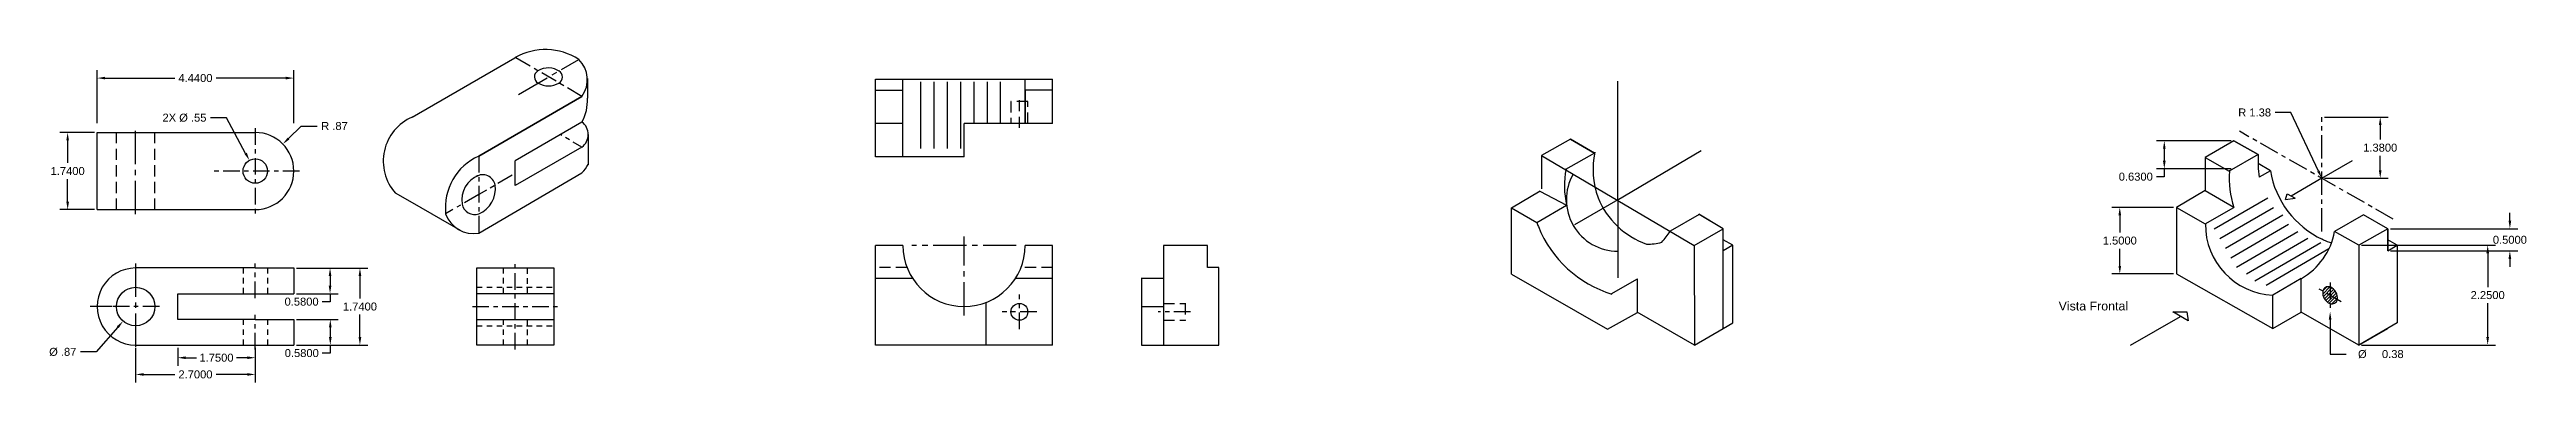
# Model space of a CAD drawing. Header units: inches. Extents: x -4 to 133, y 1 to 14.
# Drawn here: x -3.5 to 52.4, y 5.1 to 12.6 of the extents above; entities that cross this region are included whole.
import ezdxf
from ezdxf import colors
from ezdxf.entities.mleader import LeaderData, LeaderLine
from ezdxf.math import Vec2, Vec3

# ---------------------------------------------------------------- set-up
doc = ezdxf.new("R2010")
doc.units = ezdxf.units.IN
doc.header["$MEASUREMENT"] = 0
doc.linetypes.add('CENTER2', pattern=[1.125, 0.75, -0.125, 0.125, -0.125])
doc.linetypes.add('DASHED2', pattern=[0.375, 0.25, -0.125])
doc.styles.get("Standard").update_dxf_attribs({"font": 'arial.ttf'})
doc.dimstyles.get("Standard").update_dxf_attribs({"dimtxt": 0.18, "dimasz": 0.18, "dimexe": 0.18, "dimexo": 0.0625, "dimgap": 0.09, "dimtad": 0, "dimtih": 1, "dimtoh": 1, "dimdec": 4, "dimzin": 0, "dimdsep": 46, "dimtxsty": 'Standard', "dimcen": 0.09, "dimadec": 0, "dimazin": 0, "dimtfac": 1, "dimtdec": 4, "dimtofl": 0, "dimtmove": 0, "dimatfit": 3, "dimfxl": 1, "dimtolj": 1, "dimtzin": 0, "dimarcsym": 0})

# ---------------------------------------------------------------- blocks, each defined once
blk = doc.blocks.new('*D1')
at = {"color": 0, "lineweight": -2, "transparency": 16777216}
for p, q in [((44.412, 9.061), (43.017, 9.061)), ((43.197, 8.881), (43.197, 8.493)), ((43.197, 7.741), (43.197, 8.129)), ((44.412, 7.561), (43.017, 7.561))]:
    blk.add_line(p, q, dxfattribs=at)
at = {"color": 0, "transparency": 16777216}
for points in [[(43.167, 8.881), (43.227, 8.881), (43.197, 9.061)], [(43.167, 7.741), (43.227, 7.741), (43.197, 7.561)]]:
    blk.add_solid(points, dxfattribs=at)
at = {"layer": 'Defpoints', "color": 0, "transparency": 16777216}
for p in [(44.475, 9.061), (43.197, 7.561), (44.475, 7.561)]:
    blk.add_point(p, dxfattribs=at)
at = {"color": 0, "transparency": 16777216, "insert": (43.197, 8.311), "char_height": 0.18, "attachment_point": 5}
blk.add_mtext('\\A1;1.5000', dxfattribs=at)
blk = doc.blocks.new('*D2')
at = {"color": 0, "lineweight": -2, "transparency": 16777216}
for p, q in [((48.657, 8.207), (51.682, 8.207)), ((51.502, 8.027), (51.502, 7.263)), ((51.502, 6.136), (51.502, 6.9)), ((48.657, 5.956), (51.682, 5.956))]:
    blk.add_line(p, q, dxfattribs=at)
at = {"color": 0, "transparency": 16777216}
for points in [[(51.472, 8.027), (51.532, 8.027), (51.502, 8.207)], [(51.472, 6.136), (51.532, 6.136), (51.502, 5.956)]]:
    blk.add_solid(points, dxfattribs=at)
at = {"layer": 'Defpoints', "color": 0, "transparency": 16777216}
for p in [(48.594, 8.207), (48.594, 5.956), (51.502, 5.956)]:
    blk.add_point(p, dxfattribs=at)
at = {"color": 0, "transparency": 16777216, "insert": (51.502, 7.081), "char_height": 0.18, "attachment_point": 5}
blk.add_mtext('\\A1;2.2500', dxfattribs=at)
blk = doc.blocks.new('*D3')
at = {"color": 0, "lineweight": -2, "transparency": 16777216}
for p, q in [((47.82, 11.097), (49.256, 11.097)), ((49.076, 10.917), (49.076, 10.589)), ((49.076, 9.897), (49.076, 10.225)), ((47.82, 9.717), (49.256, 9.717))]:
    blk.add_line(p, q, dxfattribs=at)
at = {"color": 0, "transparency": 16777216}
for points in [[(49.046, 10.917), (49.106, 10.917), (49.076, 11.097)], [(49.046, 9.897), (49.106, 9.897), (49.076, 9.717)]]:
    blk.add_solid(points, dxfattribs=at)
at = {"layer": 'Defpoints', "color": 0, "transparency": 16777216}
for p in [(47.757, 11.097), (49.076, 11.097), (47.757, 9.717)]:
    blk.add_point(p, dxfattribs=at)
at = {"color": 0, "transparency": 16777216, "insert": (49.076, 10.407), "char_height": 0.18, "attachment_point": 5}
blk.add_mtext('\\A1;1.3800', dxfattribs=at)
blk = doc.blocks.new('*D4')
at = {"color": 0, "lineweight": -2, "transparency": 16777216}
for p, q in [((45.71, 10.563), (44.022, 10.563)), ((44.202, 10.383), (44.202, 10.113)), ((45.71, 9.933), (44.022, 9.933)), ((44.202, 9.753), (44.022, 9.753)), ((44.202, 9.933), (44.202, 9.753))]:
    blk.add_line(p, q, dxfattribs=at)
at = {"color": 0, "transparency": 16777216}
for points in [[(44.172, 10.383), (44.232, 10.383), (44.202, 10.563)], [(44.172, 10.113), (44.232, 10.113), (44.202, 9.933)]]:
    blk.add_solid(points, dxfattribs=at)
at = {"layer": 'Defpoints', "color": 0, "transparency": 16777216}
for p in [(45.772, 10.563), (44.202, 9.933), (45.772, 9.933)]:
    blk.add_point(p, dxfattribs=at)
at = {"color": 0, "transparency": 16777216, "insert": (43.558, 9.753), "char_height": 0.18, "attachment_point": 5}
blk.add_mtext('\\A1;0.6300', dxfattribs=at)
blk = doc.blocks.new('*D5')
at = {"color": 0, "lineweight": -2, "transparency": 16777216}
for p, q in [((49.308, 8.579), (52.183, 8.579)), ((52.003, 8.759), (52.003, 8.939)), ((49.308, 8.079), (52.183, 8.079)), ((52.003, 7.899), (52.003, 7.719))]:
    blk.add_line(p, q, dxfattribs=at)
at = {"color": 0, "transparency": 16777216}
for points in [[(51.973, 8.759), (52.033, 8.759), (52.003, 8.579)], [(51.973, 7.899), (52.033, 7.899), (52.003, 8.079)]]:
    blk.add_solid(points, dxfattribs=at)
at = {"layer": 'Defpoints', "color": 0, "transparency": 16777216}
for p in [(49.245, 8.579), (52.003, 8.579), (49.245, 8.079)]:
    blk.add_point(p, dxfattribs=at)
at = {"color": 0, "transparency": 16777216, "insert": (52.003, 8.329), "char_height": 0.18, "attachment_point": 5}
blk.add_mtext('\\A1;0.5000', dxfattribs=at)
blk = doc.blocks.new('*D6')
at = {"color": 0, "lineweight": -2, "transparency": 16777216}
for p, q in [((-0.644, 5.891), (-0.644, 5.489)), ((-0.464, 5.669), (-0.224, 5.669)), ((0.926, 5.669), (0.686, 5.669)), ((1.106, 5.891), (1.106, 5.489))]:
    blk.add_line(p, q, dxfattribs=at)
at = {"color": 0, "transparency": 16777216}
for points in [[(-0.464, 5.699), (-0.464, 5.639), (-0.644, 5.669)], [(0.926, 5.699), (0.926, 5.639), (1.106, 5.669)]]:
    blk.add_solid(points, dxfattribs=at)
at = {"layer": 'Defpoints', "color": 0, "transparency": 16777216}
for p in [(-0.644, 5.953), (-0.644, 5.669), (1.106, 5.953)]:
    blk.add_point(p, dxfattribs=at)
at = {"color": 0, "transparency": 16777216, "insert": (0.231, 5.669), "char_height": 0.18, "attachment_point": 5}
blk.add_mtext('\\A1;1.7500', dxfattribs=at)
blk = doc.blocks.new('*D7')
at = {"color": 0, "lineweight": -2, "transparency": 16777216}
for p, q in [((-1.594, 5.891), (-1.594, 5.112)), ((1.106, 5.891), (1.106, 5.112)), ((-1.414, 5.292), (-0.709, 5.292)), ((0.926, 5.292), (0.221, 5.292))]:
    blk.add_line(p, q, dxfattribs=at)
at = {"color": 0, "transparency": 16777216}
for points in [[(-1.414, 5.322), (-1.414, 5.262), (-1.594, 5.292)], [(0.926, 5.322), (0.926, 5.262), (1.106, 5.292)]]:
    blk.add_solid(points, dxfattribs=at)
at = {"layer": 'Defpoints', "color": 0, "transparency": 16777216}
for p in [(-1.594, 5.953), (1.106, 5.953), (-1.594, 5.292)]:
    blk.add_point(p, dxfattribs=at)
at = {"color": 0, "transparency": 16777216, "insert": (-0.244, 5.292), "char_height": 0.18, "attachment_point": 5}
blk.add_mtext('\\A1;2.7000', dxfattribs=at)
blk = doc.blocks.new('*D8')
at = {"color": 0, "lineweight": -2, "transparency": 16777216}
for p, q in [((2.04, 7.693), (2.975, 7.693)), ((2.795, 7.513), (2.795, 7.293)), ((2.04, 7.113), (2.975, 7.113)), ((2.795, 6.933), (2.615, 6.933)), ((2.795, 7.113), (2.795, 6.933))]:
    blk.add_line(p, q, dxfattribs=at)
at = {"color": 0, "transparency": 16777216}
for points in [[(2.765, 7.513), (2.825, 7.513), (2.795, 7.693)], [(2.765, 7.293), (2.825, 7.293), (2.795, 7.113)]]:
    blk.add_solid(points, dxfattribs=at)
at = {"layer": 'Defpoints', "color": 0, "transparency": 16777216}
for p in [(1.977, 7.693), (1.977, 7.113), (2.795, 7.113)]:
    blk.add_point(p, dxfattribs=at)
at = {"color": 0, "transparency": 16777216, "insert": (2.152, 6.933), "char_height": 0.18, "attachment_point": 5}
blk.add_mtext('\\A1;0.5800', dxfattribs=at)
blk = doc.blocks.new('*D9')
at = {"color": 0, "lineweight": -2, "transparency": 16777216}
for p, q in [((2.04, 6.533), (2.98, 6.533)), ((2.8, 6.353), (2.8, 6.133)), ((2.04, 5.953), (2.98, 5.953)), ((2.8, 5.773), (2.62, 5.773)), ((2.8, 5.953), (2.8, 5.773))]:
    blk.add_line(p, q, dxfattribs=at)
at = {"color": 0, "transparency": 16777216}
for points in [[(2.77, 6.353), (2.83, 6.353), (2.8, 6.533)], [(2.77, 6.133), (2.83, 6.133), (2.8, 5.953)]]:
    blk.add_solid(points, dxfattribs=at)
at = {"layer": 'Defpoints', "color": 0, "transparency": 16777216}
for p in [(1.977, 6.533), (1.977, 5.953), (2.8, 5.953)]:
    blk.add_point(p, dxfattribs=at)
at = {"color": 0, "transparency": 16777216, "insert": (2.156, 5.773), "char_height": 0.18, "attachment_point": 5}
blk.add_mtext('\\A1;0.5800', dxfattribs=at)
blk = doc.blocks.new('*D10')
at = {"color": 0, "lineweight": -2, "transparency": 16777216}
for p, q in [((2.04, 7.693), (3.649, 7.693)), ((3.469, 7.513), (3.469, 7.005)), ((3.469, 6.133), (3.469, 6.641)), ((2.04, 5.953), (3.649, 5.953))]:
    blk.add_line(p, q, dxfattribs=at)
at = {"color": 0, "transparency": 16777216}
for points in [[(3.439, 7.513), (3.499, 7.513), (3.469, 7.693)], [(3.439, 6.133), (3.499, 6.133), (3.469, 5.953)]]:
    blk.add_solid(points, dxfattribs=at)
at = {"layer": 'Defpoints', "color": 0, "transparency": 16777216}
for p in [(1.977, 7.693), (1.977, 5.953), (3.469, 5.953)]:
    blk.add_point(p, dxfattribs=at)
at = {"color": 0, "transparency": 16777216, "insert": (3.469, 6.823), "char_height": 0.18, "attachment_point": 5}
blk.add_mtext('\\A1;1.7400', dxfattribs=at)
blk = doc.blocks.new('*D22')
at = {"color": 0, "lineweight": -2, "ltscale": 0.5, "transparency": 16777216}
for p, q in [((-2.526, 10.75), (-3.309, 10.75)), ((-3.129, 10.57), (-3.129, 10.062)), ((-3.129, 9.19), (-3.129, 9.698)), ((-2.526, 9.01), (-3.309, 9.01))]:
    blk.add_line(p, q, dxfattribs=at)
at = {"color": 0, "ltscale": 0.5, "transparency": 16777216}
for points in [[(-3.159, 10.57), (-3.099, 10.57), (-3.129, 10.75)], [(-3.159, 9.19), (-3.099, 9.19), (-3.129, 9.01)]]:
    blk.add_solid(points, dxfattribs=at)
at = {"layer": 'Defpoints', "color": 0, "ltscale": 0.5, "transparency": 16777216}
for p in [(-2.464, 10.75), (-3.129, 9.01), (-2.464, 9.01)]:
    blk.add_point(p, dxfattribs=at)
at = {"color": 0, "ltscale": 0.5, "transparency": 16777216, "insert": (-3.129, 9.88), "char_height": 0.18, "attachment_point": 5}
blk.add_mtext('\\A1;1.7400', dxfattribs=at)
blk = doc.blocks.new('*D23')
at = {"color": 0, "lineweight": -2, "ltscale": 0.5, "transparency": 16777216}
for p, q in [((-2.464, 10.958), (-2.464, 12.158)), ((-2.284, 11.978), (-0.711, 11.978)), ((1.796, 11.978), (0.223, 11.978)), ((1.976, 10.958), (1.976, 12.158))]:
    blk.add_line(p, q, dxfattribs=at)
at = {"color": 0, "ltscale": 0.5, "transparency": 16777216}
for points in [[(-2.284, 12.008), (-2.284, 11.948), (-2.464, 11.978)], [(1.796, 12.008), (1.796, 11.948), (1.976, 11.978)]]:
    blk.add_solid(points, dxfattribs=at)
at = {"layer": 'Defpoints', "color": 0, "ltscale": 0.5, "transparency": 16777216}
for p in [(-2.464, 11.978), (-2.464, 10.895), (1.976, 10.895)]:
    blk.add_point(p, dxfattribs=at)
at = {"color": 0, "ltscale": 0.5, "transparency": 16777216, "insert": (-0.244, 11.978), "char_height": 0.18, "attachment_point": 5}
blk.add_mtext('\\A1;4.4400', dxfattribs=at)

msp = doc.modelspace()

# ---------------------------------------------------------------- linework, layer by layer
for p, q in [((4.64961, 11.09959), (6.96778, 12.43498)), ((6.97636, 12.43991), (6.96729, 12.43469)), ((7.72441, 12.00043), (7.72868, 12.00291)), ((7.96125, 11.86441), (7.96288, 11.86347)), ((8.60328, 11.96565), (8.60328, 11.52221)), ((15.10619, 10.20319), (15.10619, 11.95319)), ((15.10619, 11.95319), (19.10619, 11.95319)), ((15.72619, 10.20319), (15.72619, 11.95319)), ((16.12537, 11.89036), (16.12537, 10.39036)), ((16.42537, 11.89036), (16.42537, 10.39036)), ((16.72537, 11.89036), (16.72537, 10.39036)), ((17.02537, 11.89036), (17.02537, 10.39036)), ((17.32537, 11.89036), (17.32537, 10.96333)), ((17.62537, 11.89036), (17.62537, 10.96333)), ((17.92537, 11.89036), (17.92537, 10.96333)), ((18.48619, 10.95319), (18.48619, 11.95319)), ((19.10619, 10.95319), (19.10619, 11.95319)), ((6.15052, 10.21933), (8.48105, 11.56587)), ((8.48105, 11.56587), (6.15052, 10.21933)), ((15.10619, 11.70319), (15.72619, 11.70319)), ((19.10619, 11.70319), (18.48619, 11.70319)), ((18.48619, 11.70319), (18.48619, 10.95319)), ((-2.46381, 9.00973), (-2.46381, 10.74973)), ((-2.46381, 10.74973), (1.10619, 10.74973)), ((4.6532, 11.09748), (4.64961, 11.09959)), ((8.48105, 10.98587), (6.97052, 10.10782)), ((8.62337, 10.70513), (8.62337, 10.0221)), ((15.72619, 10.95319), (15.10619, 10.95319)), ((17.10619, 10.96333), (19.10619, 10.96333)), ((17.10619, 10.20319), (17.10619, 10.95319)), ((47.75666, 11.09705), (47.75728, 11.09705)), ((47.75728, 11.09705), (47.75728, 11.0945)), ((8.48105, 10.42266), (6.97052, 9.55597)), ((6.97052, 9.55597), (6.97052, 10.10782)), ((17.10619, 10.20319), (15.10619, 10.20319)), ((30.79396, 10.60318), (30.14268, 10.23125)), ((30.14268, 10.23125), (30.14268, 9.48125)), ((31.33745, 10.28455), (30.68535, 9.91406)), ((30.79396, 10.60318), (31.33745, 10.28455)), ((31.34016, 10.28297), (30.79396, 10.60318)), ((45.77227, 10.56291), (45.12234, 10.18862)), ((45.12234, 10.18862), (45.12234, 9.43862)), ((45.12234, 10.18862), (45.12234, 9.43862)), ((45.12234, 10.18862), (45.66947, 9.87628)), ((46.3193, 10.25042), (45.66947, 9.87628)), ((45.77227, 10.56291), (46.3193, 10.25042)), ((46.3193, 10.25042), (45.77227, 10.56291)), ((47.757, 9.71703), (48.44927, 10.11798)), ((6.15052, 8.47933), (8.48105, 9.84266)), ((30.67833, 9.91007), (30.69243, 9.90184)), ((30.68738, 9.91068), (30.69575, 9.91997)), ((30.69243, 9.90184), (30.68738, 9.91068)), ((46.59558, 9.88757), (46.31749, 10.05087)), ((46.59558, 9.88757), (46.34551, 9.74583)), ((47.757, 9.71703), (47.06677, 9.31726)), ((-2.46381, 9.00973), (1.10619, 9.00973)), ((4.6532, 9.1619), (4.27014, 9.38264)), ((5.7374, 8.53714), (4.6532, 9.1619)), ((29.46691, 9.05406), (30.11495, 9.43161)), ((29.46691, 7.55406), (29.46691, 9.05406)), ((29.46691, 9.05406), (30.0386, 8.7223)), ((30.0386, 8.7223), (30.70932, 9.10848)), ((30.10513, 9.42589), (30.70932, 9.10848)), ((31.8515, 9.22557), (31.86595, 9.21713)), ((45.12234, 9.43862), (44.47455, 9.06064)), ((44.47455, 9.06064), (44.47455, 7.56064)), ((44.47455, 9.06064), (45.12504, 8.68662)), ((45.12234, 9.43862), (45.77074, 9.06567)), ((45.12504, 8.68662), (45.77303, 9.05873)), ((45.32838, 8.57398), (46.53878, 9.2775)), ((45.45401, 8.35784), (46.66441, 9.06136)), ((46.93629, 9.24221), (46.97815, 9.36767)), ((46.93629, 9.24221), (47.15299, 9.26719)), ((46.97841, 9.36843), (47.15319, 9.26721)), ((5.40391, 8.91652), (5.39785, 8.91301)), ((33.7012, 8.8988), (33.05009, 8.52658)), ((33.58998, 8.20243), (34.24469, 8.58018)), ((34.24469, 8.58018), (33.69213, 8.90412)), ((34.24469, 8.58018), (33.7012, 8.8988)), ((34.24469, 6.33018), (34.24469, 8.58018)), ((45.57964, 8.1417), (46.87649, 8.89547)), ((45.70527, 7.92555), (47.00212, 8.67932)), ((45.8309, 7.70941), (47.21421, 8.51343)), ((48.69846, 8.89129), (48.04729, 8.51884)), ((48.59441, 8.2065), (48.04729, 8.51884)), ((49.24549, 8.57879), (48.59441, 8.2065)), ((49.24549, 8.57879), (48.69846, 8.89129)), ((49.24549, 8.57879), (48.69846, 8.89129)), ((49.24549, 8.57879), (49.24549, 8.07879)), ((49.24549, 8.07879), (49.24549, 8.57879)), ((15.10619, 5.95319), (15.10619, 8.20319)), ((15.72619, 8.20319), (15.10619, 8.20319)), ((19.10619, 8.20319), (18.48619, 8.20319)), ((19.10619, 5.95319), (19.10619, 8.20319)), ((22.60619, 8.20319), (21.60619, 8.20319)), ((22.60619, 8.20319), (21.60619, 8.20319)), ((21.61191, 8.20319), (21.61191, 5.95319)), ((22.60619, 7.70319), (22.60619, 8.20319)), ((33.58998, 8.20243), (33.5962, 5.95244)), ((34.4615, 8.20466), (34.24469, 8.32909)), ((34.4615, 8.20466), (34.24503, 8.07958)), ((34.4615, 6.45466), (34.4615, 8.20466)), ((47.44052, 8.35581), (46.05693, 7.55163)), ((47.73184, 8.25911), (46.24392, 7.39428)), ((47.91911, 8.12506), (46.50122, 7.30094)), ((47.78985, 8.33147), (47.76765, 8.34176)), ((48.59441, 8.2065), (48.59441, 5.95341)), ((49.46153, 8.20459), (49.24549, 8.33146)), ((49.24549, 8.07879), (49.46153, 8.20459)), ((49.46153, 8.20459), (49.46153, 6.45459)), ((1.10619, 7.69319), (-1.59381, 7.69319)), ((1.10619, 7.69319), (1.9771, 7.69319)), ((1.9771, 7.69319), (1.9771, 7.11319)), ((6.1071, 5.95319), (6.1071, 7.69319)), ((6.1071, 7.69319), (7.8471, 7.69319)), ((7.8471, 7.69319), (7.8471, 5.95319)), ((15.94778, 7.45319), (15.10619, 7.45319)), ((19.10619, 7.45319), (18.26459, 7.45319)), ((21.60619, 7.45319), (21.10619, 7.45319)), ((21.60619, 7.45319), (21.10619, 7.45319)), ((21.11191, 7.45319), (21.11191, 5.95319)), ((22.85619, 7.70319), (22.60619, 7.70319)), ((22.85619, 5.95319), (22.85619, 7.70319)), ((29.46691, 7.55406), (31.63554, 6.31026)), ((31.71556, 7.10914), (32.30638, 7.45033)), ((32.30638, 6.6998), (32.30638, 7.45033)), ((44.47455, 7.56064), (46.64894, 6.32693)), ((47.29404, 7.45316), (46.64894, 7.08263)), ((47.29539, 7.45394), (47.29217, 7.45209)), ((47.29404, 6.69755), (47.29404, 7.45316)), ((-2.1293, 6.82285), (-2.62338, 6.82285)), ((-2.46381, 6.82285), (-2.46381, 6.82354)), ((-0.64381, 6.53319), (-0.64381, 7.11319)), ((-0.64381, 7.11319), (1.10619, 7.11319)), ((1.10619, 7.11319), (1.9771, 7.11319)), ((7.8471, 7.11319), (6.1071, 7.11319)), ((17.60619, 5.95319), (17.60619, 6.91696)), ((21.10619, 6.82319), (21.60619, 6.82319)), ((46.64894, 6.32693), (46.64894, 7.08263)), ((47.94521, 7.26514), (47.94521, 7.26459)), ((1.10619, 6.53319), (-0.64381, 6.53319)), ((1.10619, 6.53319), (1.9771, 6.53319)), ((1.9771, 6.53319), (1.9771, 5.95319)), ((6.1071, 6.53319), (7.8471, 6.53319)), ((31.63554, 6.31026), (32.30638, 6.69267)), ((33.59619, 5.95341), (32.30198, 6.69865)), ((33.59619, 5.95341), (34.24469, 6.33018)), ((34.24469, 6.33018), (34.4615, 6.45466)), ((43.43924, 5.95486), (44.56826, 6.59931)), ((44.39583, 6.70064), (44.70797, 6.70097)), ((44.7407, 6.498), (44.39583, 6.70064)), ((44.70797, 6.70097), (44.7407, 6.498)), ((46.64894, 6.32693), (47.29404, 6.69755)), ((49.46153, 6.45459), (48.59619, 5.95341)), ((48.59619, 5.95341), (49.24549, 6.32879)), ((49.24549, 6.32879), (49.24549, 6.32947)), ((-1.59381, 5.95319), (1.10619, 5.95319)), ((1.10619, 5.95319), (1.9771, 5.95319)), ((7.8471, 5.95319), (6.1071, 5.95319)), ((19.10619, 5.95319), (15.10619, 5.95319)), ((21.11191, 5.95341), (22.85619, 5.95341)), ((48.59441, 5.95443), (48.59619, 5.95341)), ((48.59441, 5.95341), (48.59619, 5.95341))]:
    msp.add_line(p, q)
at = {"linetype": 'CENTER2', "ltscale": 0.5}
for p, q in [((8.48105, 11.56587), (6.97636, 12.43991)), ((1.10619, 10.84973), (1.10619, 8.90973)), ((6.15052, 10.21933), (6.15052, 8.47933)), ((2.10619, 9.87973), (0.10619, 9.87973)), ((5.40391, 8.91652), (5.39785, 8.91301)), ((1.10619, 7.01319), (1.10619, 7.79319)), ((6.9771, 5.85319), (6.9771, 7.79319)), ((47.94521, 7.36799), (47.94521, 6.79014)), ((-1.05881, 6.82319), (-2.12881, 6.82319)), ((6.0071, 6.82319), (7.9471, 6.82319)), ((18.35619, 6.31319), (18.35619, 7.09319)), ((48.19562, 6.9287), (47.69287, 7.22328)), ((1.10619, 5.85319), (1.10619, 6.63319)), ((18.74619, 6.70319), (17.96619, 6.70319)), ((22.21996, 6.70319), (21.48619, 6.70319))]:
    msp.add_line(p, q, dxfattribs=at)
at = {"linetype": 'CENTER2'}
for p, q in [((7.04913, 11.60786), (8.40816, 12.39793)), ((-1.59381, 8.90973), (-1.59381, 10.84973)), ((17.10619, 6.62319), (17.10619, 8.40319)), ((18.28619, 8.20319), (15.92619, 8.20319)), ((-1.59381, 7.79319), (-1.59381, 5.85319))]:
    msp.add_line(p, q, dxfattribs=at)
at = {"color": 242, "true_color": 0xcd2027}
for p, q in [((31.86595, 9.21706), (31.86595, 11.91111)), ((30.14268, 10.23125), (33.58998, 8.20243)), ((31.8515, 9.22557), (33.74791, 10.34074)), ((31.86595, 9.23407), (30.88636, 8.66376)), ((31.86595, 9.21713), (31.86595, 7.46894))]:
    msp.add_line(p, q, dxfattribs=at)
at = {"linetype": 'DASHED2'}
for p, q in [((18.54619, 11.45319), (18.16619, 11.45319)), ((18.16619, 11.45319), (18.16619, 10.95319)), ((18.35619, 10.85319), (18.35619, 11.55319)), ((18.54619, 10.95319), (18.54619, 11.45319)), ((-2.02881, 9.00973), (-2.02881, 10.74973)), ((-1.15881, 9.00973), (-1.15881, 10.74973)), ((15.81995, 7.70319), (15.10619, 7.70319)), ((19.10619, 7.70319), (18.39242, 7.70319)), ((22.85619, 7.70319), (22.60619, 7.70319)), ((21.10619, 6.82319), (21.60619, 6.82319)), ((21.60619, 6.89319), (22.10619, 6.89319)), ((22.09996, 6.89726), (22.09996, 6.50903)), ((21.60619, 6.51319), (22.10619, 6.51319))]:
    msp.add_line(p, q, dxfattribs=at)
at = {"linetype": 'CENTER2', "ltscale": 0.3}
msp.add_line((8.48105, 10.42266), (7.99484, 10.70324), dxfattribs=at)
at = {"linetype": 'CENTER2', "ltscale": 0.6}
msp.add_line((49.3695, 8.79587), (45.89628, 10.77999), dxfattribs=at)
at = {"linetype": 'CENTER2', "ltscale": 0.7}
msp.add_line((47.757, 8.51703), (47.757, 11.09705), dxfattribs=at)
at = {"color": 240, "lineweight": 100, "true_color": 0xed1f24}
msp.add_line((45.6726, 9.87449), (45.66947, 9.87628), dxfattribs=at)
at = {"linetype": 'DASHED2', "ltscale": 0.5}
for p, q in [((0.83119, 7.69319), (0.83119, 7.11319)), ((1.38119, 7.69319), (1.38119, 7.11319)), ((6.7021, 7.69319), (6.7021, 7.11319)), ((7.2521, 7.11319), (7.2521, 7.69319)), ((6.1071, 7.25819), (7.8471, 7.25819)), ((0.83119, 6.53319), (0.83119, 5.95319)), ((1.38119, 6.53319), (1.38119, 5.95319)), ((6.1071, 6.38819), (7.8471, 6.38819)), ((6.7021, 6.53319), (6.7021, 5.95319)), ((7.2521, 5.95319), (7.2521, 6.53319))]:
    msp.add_line(p, q, dxfattribs=at)
at = {"color": 251, "true_color": 0x636466}
for p, q in [((47.78022, 7.10517), (47.9398, 7.26641)), ((47.78416, 7.18022), (47.87061, 7.26758)), ((47.79302, 7.04702), (47.98722, 7.24325)), ((47.81557, 6.99872), (48.02693, 7.21229)), ((47.84577, 6.95815), (48.06006, 7.17469)), ((47.88291, 6.9246), (48.08633, 7.13015)), ((47.9272, 6.89827), (48.10456, 7.07749)), ((47.98354, 6.88412), (48.11164, 7.01356))]:
    msp.add_line(p, q, dxfattribs=at)
for points in [[(31.34501, 10.30799, 0.13598626), (31.41987, 9.27565, 0.21188259), (32.51382, 8.2306, 0.06338478), (32.85638, 8.27421, 0.06338478)], [(46.32337, 10.25023, 0.06060512), (46.34551, 9.74583, 0.06060512)], [(46.573, 10.39464, 0.00014182), (46.57291, 10.39346, 0.00014182)], [(30.69715, 9.92703, 0.1068041), (30.70932, 9.10848, 0.1068041)], [(45.6726, 9.87449, 0.09926873), (45.77303, 9.05873)], [(46.59558, 9.88757, 0.24605676), (47.76765, 8.34175)], [(48.95139, 9.03472, 0.0008643), (48.95373, 9.03885)], [(30.0386, 8.7223, 0.00949088), (30.0717, 8.62578, 0.22639937), (31.73272, 7.10383)], [(32.85638, 8.27421, 0.05727511), (33.04447, 8.52348)], [(33.68259, 8.88817, 0.00346729), (33.69233, 8.90444)]]:
    msp.add_lwpolyline(points, format="xyb")
at = {"linetype": 'CENTER2', "ltscale": 0.5}
for points in [[(6.90611, 9.78727), (6.15438, 9.34933), (5.40073, 8.91469)], [(6.52684, 9.56754), (6.52332, 9.5655)], [(5.77418, 9.13117), (5.77415, 9.13115)]]:
    msp.add_lwpolyline(points, dxfattribs=at)
msp.add_lwpolyline([(48.59619, 5.95341), (47.29404, 6.69755)])
for centre, radius in [((1.10619, 9.87973), 0.275), ((-1.59381, 6.82319), 0.435), ((18.35619, 6.70319), 0.19)]:
    msp.add_circle(centre, radius)
for centre, radius, start, end in [((7.65791, 11.24767), 1.3733, 56.885687, 119.78292), ((7.97097, 11.94041), 0.63282, 323.711112, 46.301317), ((7.5665, 12.00281), 0.15793, 121.125281, 241.207551), ((7.72291, 11.7701), 0.4382, 53.710239, 122.903725), ((7.72584, 12.27254), 0.47116, 240.024211, 299.941941), ((7.88228, 12.00112), 0.15788, 300.009373, 60.091643), ((1.10619, 9.87973), 0.87, 270, 90), ((5.07603, 10.10282), 1.0808, 113.03022, 221.785762), ((6.15961, 10.22176), 1.74245, 149.589564, 149.829431), ((8.27352, 10.70426), 0.34981, 306.387517, 53.612483), ((46.84611, 9.18948), 1.79316, 149.860353, 149.860353), ((6.36905, 9.22187), 0.60174, 111.294082, 188.669129), ((6.23917, 9.5061), 0.29029, 11.807094, 121.334296), ((5.07603, 10.10282), 1.0808, 341.547754, 341.602508), ((5.90683, 9.48619), 0.62158, 293.082799, 7.330318), ((5.43084, 9.77177), 1.54059, 358.027492, 1.972508), ((7.91975, 10.41426), 0.80112, 314.478787, 331.438163), ((31.86595, 9.21713), 1.3675, 148.726966, 149.737931), ((31.86595, 9.23407), 1.16291, 150.244448, 270), ((47.50673, 9.57208), 1.91624, 170.002319202109, 170.0023194966628), ((46.85924, 9.19707), 1.37139, 150.2790350335912, 150.279035458945), ((47.50673, 9.57208), 1.8589, 170.513023, 170.637268), ((6.06401, 9.19924), 0.29771, 193.217324, 286.894222), ((6.03076, 9.13093), 0.66251, 198.88277, 280.414436), ((6.24942, 9.52574), 0.61931, 260.811051, 260.883832), ((46.72235, 8.67363), 1.59269, 179.435414, 267.358135), ((46.5229, 8.79728), 1.54961, 299.901283, 349.64888), ((17.10619, 8.20319), 1.38, 180, 0), ((48.51769, 9.9334), 1.75952, 244.581023, 244.698648), ((48.51769, 9.9334), 1.75952, 245.566439, 252.074056), ((-1.59381, 6.82319), 0.87, 89.999994, 270.034125), ((47.61966, 6.8841), 0.65564, 119.778059, 119.966978), ((47.90321, 7.14887), 0.12311, 70.051362, 169.642664), ((48.03547, 7.13084), 0.25653, 170.992305, 249.400089), ((47.94521, 7.07177), 0.19092, 148.683827, 148.68385), ((47.84209, 7.01608), 0.26956, 352.17333, 67.508415), ((47.98574, 7.01165), 0.12755, 251.469589, 345.344727), ((47.9485, 7.07559), 0.18724, 329.081196, 329.081197)]:
    msp.add_arc(centre, radius, start, end)
at = {"ltscale": 0.5}
for centre, radius, start, end in [((7.62182, 11.46379), 0.9832, 330.91612, 3.406017), ((6.67755, 9.05197), 1.28082, 114.29743, 186.070304)]:
    msp.add_arc(centre, radius, start, end, dxfattribs=at)

# ---------------------------------------------------------------- texts
at = {"insert": (41.81622, 6.93583), "char_height": 0.2, "attachment_point": 1}
msp.add_mtext_dynamic_manual_height_columns('Vista Frontal', width=1.594107, gutter_width=1, heights=[0], dxfattribs=at)

# ---------------------------------------------------------------- dimensions: what is measured, and where the dimension line sits
at = {"ltscale": 0.5}
dim = msp.add_linear_dim(base=(-2.46381, 11.97761), p1=(1.97619, 10.89512), p2=(-2.46381, 10.8955), dimstyle='Standard', dxfattribs=at)
dim.commit()
dim.dimension.update_dxf_attribs({"geometry": '*D23', "text_midpoint": (-0.24381, 11.97761)})
dim = msp.add_linear_dim(base=(-3.12899, 9.00973), p1=(-2.46381, 10.74973), p2=(-2.46381, 9.00973), angle=90, dimstyle='Standard', dxfattribs=at)
dim.commit()
dim.dimension.update_dxf_attribs({"geometry": '*D22', "text_midpoint": (-3.12899, 9.87973)})
for base, p1, p2, picture, middle in [((49.07589, 11.09703), (47.757, 9.71703), (47.757, 11.09703), '*D3', (49.07589, 10.40703)), ((44.20176, 9.93292), (45.77227, 10.56291), (45.77227, 9.93292), '*D4', (43.55844, 9.75292)), ((43.19717, 7.56064), (44.47455, 9.06064), (44.47455, 7.56064), '*D1', (43.19717, 8.31064)), ((52.00254, 8.57879), (49.24549, 8.07879), (49.24549, 8.57879), '*D5', (52.00254, 8.32879)), ((51.50177, 5.95646), (48.59441, 8.2065), (48.59441, 5.95646), '*D2', (51.50177, 7.08148)), ((2.79534, 7.11319), (1.9771, 7.69319), (1.9771, 7.11319), '*D8', (2.15202, 6.93319)), ((3.46864, 5.95319), (1.9771, 7.69319), (1.9771, 5.95319), '*D10', (3.46864, 6.82319)), ((2.79976, 5.95319), (1.9771, 6.53319), (1.9771, 5.95319), '*D9', (2.15644, 5.77319))]:
    dim = msp.add_linear_dim(base=base, p1=p1, p2=p2, angle=90, dimstyle='Standard')
    dim.commit()
    dim.dimension.update_dxf_attribs({"geometry": picture, "text_midpoint": middle})
for base, p2, picture, middle in [((-1.59381, 5.29165), (-1.59381, 5.95319), '*D7', (-0.24381, 5.29165)), ((-0.64381, 5.66863), (-0.64381, 5.95319), '*D6', (0.23119, 5.66863))]:
    dim = msp.add_linear_dim(base=base, p1=(1.10619, 5.95319), p2=p2, dimstyle='Standard')
    dim.commit()
    dim.dimension.update_dxf_attribs({"geometry": picture, "text_midpoint": middle})

# ---------------------------------------------------------------- leaders
ml = msp.add_multileader_mtext('Standard')
ml.set_content('R 1.38', color=256)
ml.set_leader_properties()
ml.build(insert=Vec2(0, 0))
ml.multileader.update_dxf_attribs({"dogleg_length": 0.36, "arrow_head_size": 0.18})
ctx = ml.context
ctx.base_point, ctx.char_height, ctx.arrow_head_size, ctx.landing_gap_size, ctx.plane_origin = Vec3(45.81147, 11.20044), 0.18, 0.18, 0.09, Vec3(47.757, 9.71703)
ctx.text_align_type = 2
notes = []
notes.append((ctx, [(0, (1, 1, 0), (47.06152, 11.20044), (-1, 0), 0.36, [(0, [(47.757, 9.71703)], 0, [])])]))
ctx.mtext.insert, ctx.mtext.width, ctx.mtext.alignment, ctx.mtext.flow_direction = Vec3(46.61152, 11.29204), 0.9692535, 3, 5
ml = msp.add_multileader_mtext('Standard')
ml.set_content('2X %%C .55', color=256)
ml.set_leader_properties()
ml.build(insert=Vec2(0, 0))
ml.multileader.update_dxf_attribs({"dogleg_length": 0.36, "arrow_head_size": 0.18})
ctx = ml.context
ctx.base_point, ctx.char_height, ctx.arrow_head_size, ctx.landing_gap_size, ctx.plane_origin = Vec3(-1.06085, 11.08152), 0.18, 0.18, 0.09, Vec3(1.10619, 9.87973)
ctx.text_align_type = 2
notes.append((ctx, [(0, (1, 1, 0), (0.45417, 11.08152), (-1, 0), 0.36, [(0, [(0.97505, 10.12145)], 0, [])])]))
ctx.mtext.insert, ctx.mtext.alignment, ctx.mtext.flow_direction = Vec3(0.00417, 11.17515), 3, 5
ml = msp.add_multileader_mtext('Standard')
ml.set_content('R .87', color=256)
ml.set_leader_properties()
ml.build(insert=Vec2(0, 0))
ml.multileader.update_dxf_attribs({"dogleg_length": 0.36, "arrow_head_size": 0.18})
ctx = ml.context
ctx.base_point, ctx.char_height, ctx.arrow_head_size, ctx.landing_gap_size, ctx.plane_origin = Vec3(2.50395, 10.89512), 0.18, 0.18, 0.09, Vec3(1.10619, 9.87973)
notes.append((ctx, [(0, (1, 1, 0), (2.14395, 10.89512), (1, 0), 0.36, [(0, [(1.72804, 10.48818)], 0, [])])]))
ctx.mtext.insert, ctx.mtext.flow_direction = Vec3(2.59395, 10.98666), 5
ml = msp.add_multileader_mtext('Standard')
ml.set_content('\\pxi-3,l4,t4;%%C^I.87', color=256)
ml.set_leader_properties()
ml.build(insert=Vec2(0, 0))
ml.multileader.update_dxf_attribs({"dogleg_length": 0.36, "arrow_head_size": 0.18})
ctx = ml.context
ctx.base_point, ctx.char_height, ctx.arrow_head_size, ctx.landing_gap_size, ctx.plane_origin = Vec3(-4.05703, 5.79818), 0.18, 0.18, 0.09, Vec3(-1.59381, 6.82319)
ctx.text_align_type = 2
notes.append((ctx, [(0, (1, 1, 0), (-2.48172, 5.79818), (-1, 0), 0.36, [(0, [(-1.87863, 6.4944)], 0, [])])]))
ctx.mtext.insert, ctx.mtext.alignment, ctx.mtext.flow_direction = Vec3(-2.93172, 5.89181), 3, 5
ml = msp.add_multileader_mtext('Standard')
ml.set_content('\\pxi-3,l4,t4;%%C^I0.38', color=256)
ml.set_leader_properties()
ml.build(insert=Vec2(0, 0))
ml.multileader.update_dxf_attribs({"dogleg_length": 0.36, "arrow_head_size": 0.18})
ctx = ml.context
ctx.base_point, ctx.char_height, ctx.arrow_head_size, ctx.landing_gap_size, ctx.plane_origin = Vec3(48.30521, 5.74772), 0.18, 0.18, 0.09, Vec3(47.94521, 6.89071)
notes.append((ctx, [(0, (1, 1, 0), (47.94521, 5.74772), (1, 0), 0.36, [(0, [(47.94521, 6.70882)], 0, [])])]))
ctx.mtext.insert, ctx.mtext.width, ctx.mtext.flow_direction = Vec3(48.39521, 5.84134), 1.8211642, 5
for ctx, leaders in notes:
    for number, flags, end, landing, length, lines in leaders:
        leader = LeaderData()
        leader.index, (leader.has_last_leader_line, leader.has_dogleg_vector, leader.attachment_direction) = number, flags
        leader.last_leader_point, leader.dogleg_vector, leader.dogleg_length = Vec3(end), Vec3(landing), length
        for number, points, colour, breaks in lines:
            line = LeaderLine()
            line.index, line.vertices, line.color, line.breaks = number, Vec3.list(points), colors.encode_raw_color(colour), breaks
            leader.lines.append(line)
        ctx.leaders.append(leader)

doc.saveas('drawing.dxf')
